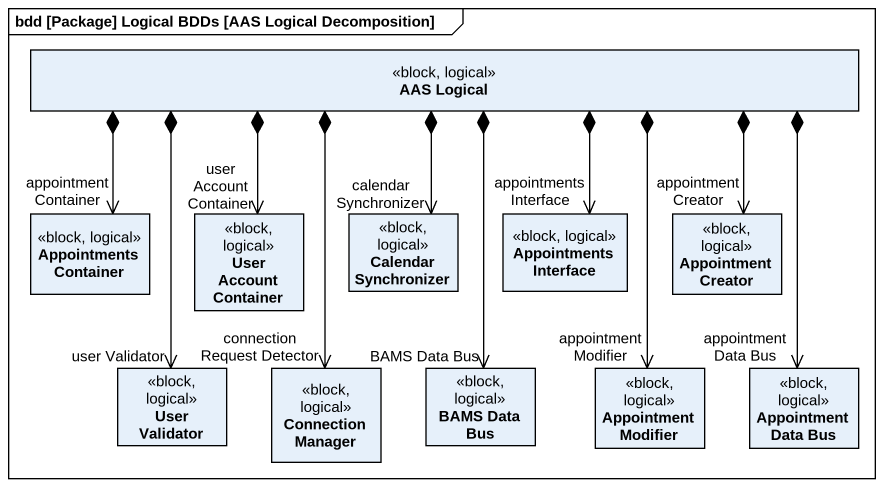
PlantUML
@startuml
mainframe bdd [Package] Logical BDDs [AAS Logical Decomposition]
hide circle
hide empty members
class "AAS Logical" as AAS_Logical <<block, logical>>
class "Appointments Container" as Appointments_Container <<block, logical>>
class "User Account Container" as User_Account_Container <<block, logical>>
class "Calendar Synchronizer" as Calendar_Synchronizer <<block, logical>>
class "Appointments Interface" as Appointments_Interface <<block, logical>>
class "Appointment Creator" as Appointment_Creator <<block, logical>>
class "User Validator" as User_Validator <<block, logical>>
class "Connection Manager" as Connection_Manager <<block, logical>>
class "BAMS Data Bus" as BAMS_Data_Bus <<block, logical>>
class "Appointment Modifier" as Appointment_Modifier <<block, logical>>
class "Appointment Data Bus" as Appointment_Data_Bus <<block, logical>>
AAS_Logical *-left-> "appointment Container" Appointments_Container
AAS_Logical *--> "user Account Container" User_Account_Container
AAS_Logical *--> "calendar Synchronizer" Calendar_Synchronizer
AAS_Logical *--> "appointments Interface" Appointments_Interface
AAS_Logical *--> "appointment Creator" Appointment_Creator
AAS_Logical *--> "user Validator" User_Validator
AAS_Logical *--> "connection Request Detector" Connection_Manager
AAS_Logical *--> "BAMS Data Bus" BAMS_Data_Bus
AAS_Logical *--> "appointment Modifier" Appointment_Modifier
AAS_Logical *--> "appointment Data Bus" Appointment_Data_Bus
@enduml
